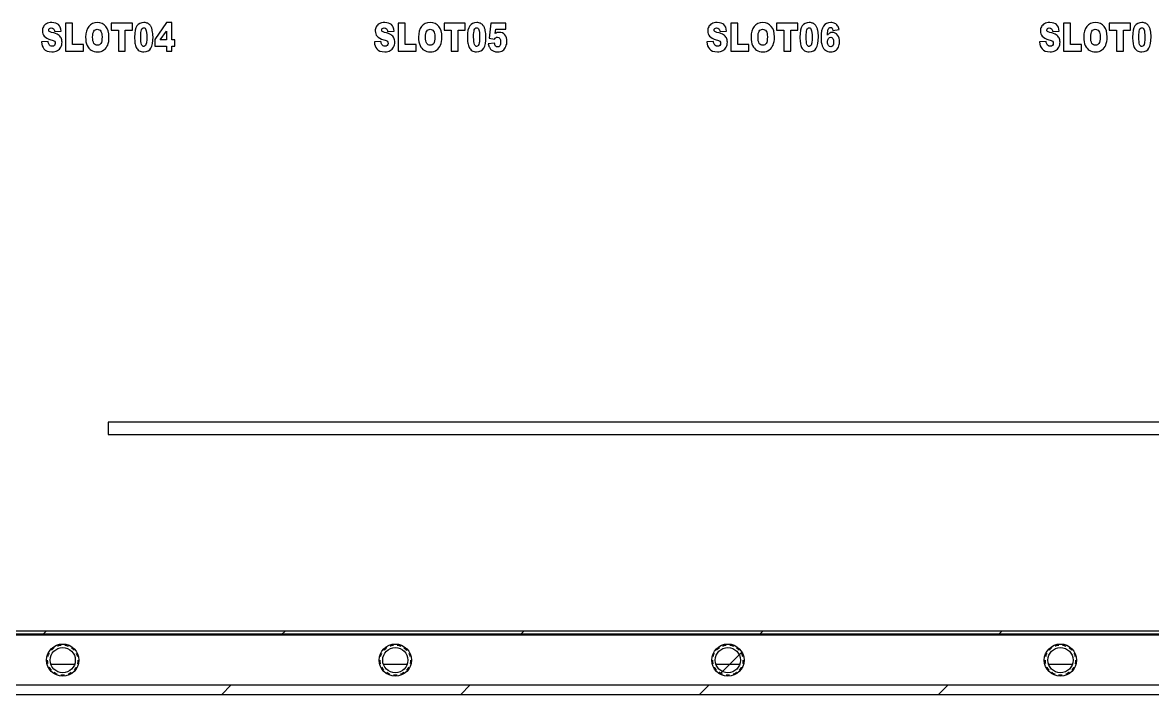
# Model space of a CAD drawing. Header units: inches. Extents: x 0 to 337, y 0 to 130.
# Drawn here: x 113.5 to 225.6, y 0 to 66.6 of the extents above; entities that cross this region are included whole.
import ezdxf

# ---------------------------------------------------------------- set-up
doc = ezdxf.new("R2010")
doc.units = ezdxf.units.IN
doc.header["$LTSCALE"] = 3.63
doc.header["$MEASUREMENT"] = 0
doc.linetypes.add('HIDDEN', pattern=[0.2, 0.1, -0.1])
for name, color, linetype in [('BREJ710_4_001_DXF_HIDDEN_LINE', 7, 'CONTINUOUS'), ('BREJ710_4_00DXF_CONTINUOUS_LINE', 7, 'CONTINUOUS'), ('BREJ710_4_01DXF_CONTINUOUS_LINE', 7, 'CONTINUOUS')]:
    doc.layers.add(name, color=color, linetype=linetype)

msp = doc.modelspace()

# ---------------------------------------------------------------- linework, layer by layer
at = {"layer": 'BREJ710_4_001_DXF_HIDDEN_LINE', "color": 8, "linetype": 'HIDDEN'}
for centre in [(117.5, 3.4), (150.5, 3.4), (183.5, 3.4), (216.5, 3.4)]:
    msp.add_circle(centre, 1.5, dxfattribs=at)
at = {"layer": 'BREJ710_4_00DXF_CONTINUOUS_LINE', "color": 4, "linetype": 'Continuous'}
for p, q in [((117.77, 66.6), (117.77, 63.8)), ((118.47, 66.6), (117.77, 66.6)), ((118.47, 64.49), (118.47, 66.6)), ((122.31, 66.6), (122.31, 65.91)), ((124.41, 66.6), (122.31, 66.6)), ((124.41, 65.91), (124.41, 66.6)), ((127.78, 66.65), (126.65, 64.96)), ((128.33, 66.65), (127.78, 66.65)), ((128.33, 64.93), (128.33, 66.65)), ((150.8, 66.6), (150.8, 63.8)), ((151.49, 66.6), (150.8, 66.6)), ((151.49, 64.49), (151.49, 66.6)), ((155.34, 66.6), (155.34, 65.91)), ((157.44, 66.6), (155.34, 66.6)), ((157.44, 65.91), (157.44, 66.6)), ((159.99, 66.6), (159.8, 65.09)), ((161.47, 66.6), (159.99, 66.6)), ((161.47, 65.98), (161.47, 66.6)), ((184.49, 66.6), (183.8, 66.6)), ((183.8, 66.6), (183.8, 63.8)), ((184.49, 64.49), (184.49, 66.6)), ((190.44, 66.6), (188.33, 66.6)), ((188.33, 66.6), (188.33, 65.91)), ((190.44, 65.91), (190.44, 66.6)), ((217.5, 66.6), (216.81, 66.6)), ((216.81, 66.6), (216.81, 63.8)), ((217.5, 64.49), (217.5, 66.6)), ((223.45, 66.6), (221.34, 66.6)), ((221.34, 66.6), (221.34, 65.91)), ((223.45, 65.91), (223.45, 66.6)), ((116.7, 65.77), (117.35, 65.81)), ((122.31, 65.91), (123.02, 65.91)), ((123.02, 65.91), (123.02, 63.8)), ((123.71, 63.8), (123.71, 65.91)), ((123.71, 65.91), (124.41, 65.91)), ((127.18, 64.93), (127.78, 65.81)), ((127.78, 65.81), (127.78, 64.93)), ((149.73, 65.77), (150.38, 65.81)), ((155.34, 65.91), (156.04, 65.91)), ((156.04, 65.91), (156.04, 63.8)), ((156.74, 63.8), (156.74, 65.91)), ((156.74, 65.91), (157.44, 65.91)), ((159.8, 65.09), (160.33, 65)), ((160.42, 65.56), (160.47, 65.98)), ((160.47, 65.98), (161.47, 65.98)), ((182.72, 65.77), (183.37, 65.81)), ((188.33, 65.91), (189.04, 65.91)), ((189.04, 65.91), (189.04, 63.8)), ((189.73, 65.91), (190.44, 65.91)), ((189.73, 63.8), (189.73, 65.91)), ((193.92, 65.87), (194.54, 65.97)), ((215.73, 65.77), (216.38, 65.81)), ((221.34, 65.91), (222.05, 65.91)), ((222.05, 65.91), (222.05, 63.8)), ((222.74, 65.91), (223.45, 65.91)), ((222.74, 63.8), (222.74, 65.91)), ((116.05, 64.78), (115.39, 64.73)), ((119.55, 64.49), (118.47, 64.49)), ((119.55, 63.8), (119.55, 64.49)), ((126.65, 64.96), (126.65, 64.32)), ((126.65, 64.32), (127.78, 64.32)), ((127.78, 64.93), (127.18, 64.93)), ((127.78, 64.32), (127.78, 63.8)), ((128.61, 64.93), (128.33, 64.93)), ((128.33, 63.8), (128.33, 64.32)), ((128.33, 64.32), (128.61, 64.32)), ((128.61, 64.32), (128.61, 64.93)), ((149.08, 64.78), (148.42, 64.73)), ((152.57, 64.49), (151.49, 64.49)), ((152.57, 63.8), (152.57, 64.49)), ((160.35, 64.61), (159.72, 64.53)), ((182.07, 64.78), (181.42, 64.73)), ((185.57, 64.49), (184.49, 64.49)), ((185.57, 63.8), (185.57, 64.49)), ((215.08, 64.78), (214.43, 64.73)), ((218.58, 64.49), (217.5, 64.49)), ((218.58, 63.8), (218.58, 64.49)), ((117.77, 63.8), (119.55, 63.8)), ((123.02, 63.8), (123.71, 63.8)), ((127.78, 63.8), (128.33, 63.8)), ((150.8, 63.8), (152.57, 63.8)), ((156.04, 63.8), (156.74, 63.8)), ((183.8, 63.8), (185.57, 63.8)), ((189.04, 63.8), (189.73, 63.8)), ((216.81, 63.8), (218.58, 63.8)), ((222.05, 63.8), (222.74, 63.8)), ((122, 27), (122, 25.8)), ((263.7, 27), (122, 27)), ((122, 25.8), (264.2, 25.8))]:
    msp.add_line(p, q, dxfattribs=at)
at = {"layer": 'BREJ710_4_00DXF_CONTINUOUS_LINE', "color": 7, "linetype": 'Continuous'}
for p, q in [((2.5, 6), (331.5, 6)), ((2.8, 6.3), (331.2, 6.3)), ((116.49, 3), (118.51, 3)), ((149.49, 3), (151.51, 3)), ((182.49, 3), (184.51, 3)), ((215.49, 3), (217.51, 3)), ((2.5, 0), (331.5, 0))]:
    msp.add_line(p, q, dxfattribs=at)
at = {"layer": 'BREJ710_4_00DXF_CONTINUOUS_LINE', "color": 2, "linetype": 'Continuous'}
for p, q in [((115.48, 5.9), (115.88, 6.3)), ((139.19, 5.9), (139.59, 6.3)), ((162.89, 5.9), (163.29, 6.3)), ((186.6, 5.9), (187, 6.3)), ((210.31, 5.9), (210.71, 6.3)), ((182.71, 2.01), (184.89, 4.19)), ((133.29, 0), (134.19, 0.9)), ((156.99, 0), (157.89, 0.9)), ((180.7, 0), (181.6, 0.9)), ((204.41, 0), (205.31, 0.9))]:
    msp.add_line(p, q, dxfattribs=at)
at = {"layer": 'BREJ710_4_00DXF_CONTINUOUS_LINE', "color": 7, "linetype": 'Continuous'}
for centre in [(117.5, 3.4), (150.5, 3.4), (183.5, 3.4), (216.5, 3.4)]:
    msp.add_circle(centre, 1.25, dxfattribs=at)
for centre, start, end in [((116.49, 4.62), 263.6022, 269.9946), ((118.51, 4.62), 270.0058, 276.3974), ((149.49, 4.62), 263.6022, 269.9946), ((151.51, 4.62), 270.0058, 276.3974), ((182.49, 4.62), 263.6022, 269.9946), ((184.51, 4.62), 270.0058, 276.3974), ((215.49, 4.62), 263.6022, 269.9946), ((217.51, 4.62), 270.0058, 276.3974)]:
    msp.add_arc(centre, 1.62, start, end, dxfattribs=at)
at = {"layer": 'BREJ710_4_00DXF_CONTINUOUS_LINE', "color": 4, "linetype": 'Continuous'}
for points in [[(115.58, 66.24), (115.51, 66.11), (115.48, 65.97), (115.48, 65.83)], [(115.88, 66.54), (115.74, 66.46), (115.64, 66.36), (115.58, 66.24)], [(116.43, 66.65), (116.2, 66.65), (116.01, 66.61), (115.88, 66.54)], [(117.08, 66.45), (116.93, 66.58), (116.71, 66.65), (116.43, 66.65)], [(117.35, 65.81), (117.32, 66.1), (117.23, 66.31), (117.08, 66.45)], [(120.08, 66.27), (119.87, 66.01), (119.77, 65.65), (119.77, 65.2)], [(120.93, 66.65), (120.57, 66.65), (120.28, 66.52), (120.08, 66.27)], [(121.79, 66.27), (121.59, 66.52), (121.3, 66.65), (120.93, 66.65)], [(122.09, 65.22), (122.09, 65.67), (121.99, 66.02), (121.79, 66.27)], [(124.86, 66.33), (124.7, 66.11), (124.63, 65.74), (124.63, 65.21)], [(125.56, 66.65), (125.24, 66.65), (125.01, 66.54), (124.86, 66.33)], [(125.93, 66.58), (125.83, 66.62), (125.71, 66.65), (125.56, 66.65)], [(126.17, 66.4), (126.1, 66.47), (126.02, 66.53), (125.93, 66.58)], [(126.31, 66.16), (126.27, 66.24), (126.23, 66.32), (126.17, 66.4)], [(126.39, 65.87), (126.37, 65.98), (126.34, 66.08), (126.31, 66.16)], [(148.6, 66.24), (148.54, 66.11), (148.51, 65.97), (148.51, 65.83)], [(148.91, 66.54), (148.77, 66.46), (148.67, 66.36), (148.6, 66.24)], [(149.46, 66.65), (149.22, 66.65), (149.04, 66.61), (148.91, 66.54)], [(150.11, 66.45), (149.96, 66.58), (149.74, 66.65), (149.46, 66.65)], [(150.38, 65.81), (150.35, 66.1), (150.26, 66.31), (150.11, 66.45)], [(153.11, 66.27), (152.9, 66.01), (152.8, 65.65), (152.8, 65.2)], [(153.96, 66.65), (153.6, 66.65), (153.31, 66.52), (153.11, 66.27)], [(154.82, 66.27), (154.62, 66.52), (154.33, 66.65), (153.96, 66.65)], [(155.12, 65.22), (155.12, 65.67), (155.02, 66.02), (154.82, 66.27)], [(157.88, 66.33), (157.73, 66.11), (157.65, 65.74), (157.65, 65.21)], [(158.59, 66.65), (158.27, 66.65), (158.04, 66.54), (157.88, 66.33)], [(158.96, 66.58), (158.86, 66.62), (158.74, 66.65), (158.59, 66.65)], [(159.19, 66.4), (159.13, 66.47), (159.05, 66.53), (158.96, 66.58)], [(159.34, 66.16), (159.3, 66.24), (159.25, 66.32), (159.19, 66.4)], [(159.42, 65.87), (159.4, 65.98), (159.37, 66.08), (159.34, 66.16)], [(181.6, 66.24), (181.53, 66.11), (181.5, 65.97), (181.5, 65.83)], [(181.9, 66.54), (181.77, 66.46), (181.67, 66.36), (181.6, 66.24)], [(182.45, 66.65), (182.22, 66.65), (182.03, 66.61), (181.9, 66.54)], [(183.11, 66.45), (182.96, 66.58), (182.74, 66.65), (182.45, 66.65)], [(183.37, 65.81), (183.35, 66.1), (183.25, 66.31), (183.11, 66.45)], [(186.1, 66.27), (185.9, 66.01), (185.8, 65.65), (185.8, 65.2)], [(186.95, 66.65), (186.59, 66.65), (186.3, 66.52), (186.1, 66.27)], [(187.81, 66.27), (187.61, 66.52), (187.33, 66.65), (186.95, 66.65)], [(188.12, 65.22), (188.12, 65.67), (188.02, 66.02), (187.81, 66.27)], [(190.88, 66.33), (190.73, 66.11), (190.65, 65.74), (190.65, 65.21)], [(191.58, 66.65), (191.26, 66.65), (191.03, 66.54), (190.88, 66.33)], [(191.95, 66.58), (191.85, 66.62), (191.73, 66.65), (191.58, 66.65)], [(192.19, 66.4), (192.13, 66.47), (192.05, 66.53), (191.95, 66.58)], [(192.33, 66.16), (192.3, 66.24), (192.25, 66.32), (192.19, 66.4)], [(192.42, 65.87), (192.4, 65.98), (192.37, 66.08), (192.33, 66.16)], [(192.99, 66.29), (192.82, 66.06), (192.74, 65.69), (192.74, 65.18)], [(193.7, 66.65), (193.4, 66.65), (193.16, 66.53), (192.99, 66.29)], [(193.46, 65.98), (193.52, 66.11), (193.59, 66.17), (193.7, 66.17)], [(194.12, 66.57), (194.02, 66.62), (193.88, 66.65), (193.7, 66.65)], [(193.7, 66.17), (193.75, 66.17), (193.8, 66.15), (193.84, 66.1)], [(194.38, 66.34), (194.31, 66.44), (194.23, 66.52), (194.12, 66.57)], [(194.54, 65.97), (194.5, 66.12), (194.45, 66.24), (194.38, 66.34)], [(214.61, 66.24), (214.54, 66.11), (214.51, 65.97), (214.51, 65.83)], [(214.91, 66.54), (214.78, 66.46), (214.68, 66.36), (214.61, 66.24)], [(215.46, 66.65), (215.23, 66.65), (215.04, 66.61), (214.91, 66.54)], [(216.12, 66.45), (215.97, 66.58), (215.75, 66.65), (215.46, 66.65)], [(216.38, 65.81), (216.36, 66.1), (216.27, 66.31), (216.12, 66.45)], [(219.11, 66.27), (218.91, 66.01), (218.81, 65.65), (218.81, 65.2)], [(219.96, 66.65), (219.6, 66.65), (219.32, 66.52), (219.11, 66.27)], [(220.83, 66.27), (220.62, 66.52), (220.34, 66.65), (219.96, 66.65)], [(221.13, 65.22), (221.13, 65.67), (221.03, 66.02), (220.83, 66.27)], [(223.89, 66.33), (223.74, 66.11), (223.66, 65.74), (223.66, 65.21)], [(224.59, 66.65), (224.28, 66.65), (224.04, 66.54), (223.89, 66.33)], [(224.96, 66.58), (224.86, 66.62), (224.74, 66.65), (224.59, 66.65)], [(225.2, 66.4), (225.14, 66.47), (225.06, 66.53), (224.96, 66.58)], [(225.34, 66.16), (225.31, 66.24), (225.26, 66.32), (225.2, 66.4)], [(225.43, 65.87), (225.41, 65.98), (225.38, 66.08), (225.34, 66.16)], [(115.48, 65.83), (115.48, 65.61), (115.54, 65.43), (115.67, 65.29)], [(115.67, 65.29), (115.8, 65.15), (116.02, 65.03), (116.32, 64.95)], [(116.12, 65.91), (116.12, 65.97), (116.14, 66.02), (116.18, 66.06)], [(116.17, 65.78), (116.13, 65.82), (116.12, 65.86), (116.12, 65.91)], [(116.4, 65.68), (116.28, 65.71), (116.2, 65.75), (116.17, 65.78)], [(116.18, 66.06), (116.22, 66.1), (116.28, 66.13), (116.36, 66.13)], [(116.36, 66.13), (116.46, 66.13), (116.53, 66.1), (116.59, 66.04)], [(117.05, 65.43), (116.92, 65.52), (116.7, 65.6), (116.4, 65.68)], [(116.59, 66.04), (116.64, 65.98), (116.68, 65.89), (116.7, 65.77)], [(117.33, 65.13), (117.28, 65.25), (117.18, 65.35), (117.05, 65.43)], [(117.43, 64.71), (117.43, 64.86), (117.39, 65), (117.33, 65.13)], [(119.77, 65.2), (119.77, 64.87), (119.82, 64.6), (119.93, 64.38)], [(120.47, 65.19), (120.47, 65.48), (120.51, 65.68), (120.59, 65.81)], [(120.59, 64.58), (120.51, 64.71), (120.47, 64.91), (120.47, 65.19)], [(120.59, 65.81), (120.68, 65.93), (120.79, 65.99), (120.93, 65.99)], [(120.93, 65.99), (121.07, 65.99), (121.19, 65.93), (121.27, 65.81)], [(121.27, 65.81), (121.36, 65.69), (121.4, 65.5), (121.4, 65.23)], [(121.4, 65.23), (121.4, 64.92), (121.36, 64.7), (121.28, 64.58)], [(121.96, 64.42), (122.05, 64.63), (122.09, 64.89), (122.09, 65.22)], [(124.63, 65.21), (124.63, 64.99), (124.64, 64.8), (124.67, 64.62)], [(125.24, 65.21), (125.24, 65.56), (125.27, 65.8), (125.31, 65.93)], [(125.32, 64.48), (125.27, 64.61), (125.24, 64.85), (125.24, 65.21)], [(125.31, 65.93), (125.36, 66.06), (125.43, 66.13), (125.54, 66.13)], [(125.54, 66.13), (125.64, 66.13), (125.71, 66.07), (125.76, 65.94)], [(125.76, 65.94), (125.81, 65.81), (125.84, 65.56), (125.84, 65.19)], [(125.84, 65.19), (125.84, 64.93), (125.83, 64.75), (125.8, 64.63)], [(126.25, 64.11), (126.39, 64.34), (126.46, 64.71), (126.46, 65.22)], [(126.46, 65.22), (126.46, 65.45), (126.44, 65.66), (126.39, 65.87)], [(148.51, 65.83), (148.51, 65.61), (148.57, 65.43), (148.7, 65.29)], [(148.7, 65.29), (148.83, 65.15), (149.05, 65.03), (149.35, 64.95)], [(149.15, 65.91), (149.15, 65.97), (149.17, 66.02), (149.21, 66.06)], [(149.19, 65.78), (149.16, 65.82), (149.15, 65.86), (149.15, 65.91)], [(149.43, 65.68), (149.31, 65.71), (149.23, 65.75), (149.19, 65.78)], [(149.21, 66.06), (149.25, 66.1), (149.31, 66.13), (149.39, 66.13)], [(149.39, 66.13), (149.49, 66.13), (149.56, 66.1), (149.62, 66.04)], [(150.08, 65.43), (149.95, 65.52), (149.73, 65.6), (149.43, 65.68)], [(149.62, 66.04), (149.67, 65.98), (149.71, 65.89), (149.73, 65.77)], [(150.36, 65.13), (150.3, 65.25), (150.21, 65.35), (150.08, 65.43)], [(150.45, 64.71), (150.45, 64.86), (150.42, 65), (150.36, 65.13)], [(152.8, 65.2), (152.8, 64.87), (152.85, 64.6), (152.96, 64.38)], [(153.49, 65.19), (153.49, 65.48), (153.54, 65.68), (153.62, 65.81)], [(153.62, 64.58), (153.54, 64.71), (153.49, 64.91), (153.49, 65.19)], [(153.62, 65.81), (153.71, 65.93), (153.82, 65.99), (153.96, 65.99)], [(153.96, 65.99), (154.1, 65.99), (154.22, 65.93), (154.3, 65.81)], [(154.3, 65.81), (154.39, 65.69), (154.43, 65.5), (154.43, 65.23)], [(154.43, 65.23), (154.43, 64.92), (154.39, 64.7), (154.31, 64.58)], [(154.99, 64.42), (155.08, 64.63), (155.12, 64.89), (155.12, 65.22)], [(157.65, 65.21), (157.65, 64.99), (157.67, 64.8), (157.7, 64.62)], [(158.27, 65.21), (158.27, 65.56), (158.3, 65.8), (158.34, 65.93)], [(158.35, 64.48), (158.3, 64.61), (158.27, 64.85), (158.27, 65.21)], [(158.34, 65.93), (158.39, 66.06), (158.46, 66.13), (158.56, 66.13)], [(158.56, 66.13), (158.66, 66.13), (158.74, 66.07), (158.79, 65.94)], [(158.79, 65.94), (158.84, 65.81), (158.87, 65.56), (158.87, 65.19)], [(158.87, 65.19), (158.87, 64.93), (158.85, 64.75), (158.83, 64.63)], [(159.28, 64.11), (159.42, 64.34), (159.49, 64.71), (159.49, 65.22)], [(159.49, 65.22), (159.49, 65.45), (159.46, 65.66), (159.42, 65.87)], [(160.33, 65), (160.38, 65.07), (160.42, 65.12), (160.46, 65.15)], [(160.62, 65.65), (160.55, 65.63), (160.49, 65.6), (160.42, 65.56)], [(160.46, 65.15), (160.52, 65.18), (160.58, 65.2), (160.64, 65.2)], [(160.82, 65.68), (160.76, 65.68), (160.69, 65.67), (160.62, 65.65)], [(160.64, 65.2), (160.73, 65.2), (160.81, 65.16), (160.87, 65.08)], [(161.37, 65.43), (161.23, 65.6), (161.05, 65.68), (160.82, 65.68)], [(160.87, 65.08), (160.92, 65.01), (160.95, 64.88), (160.95, 64.72)], [(161.58, 64.79), (161.58, 65.04), (161.51, 65.26), (161.37, 65.43)], [(181.5, 65.83), (181.5, 65.61), (181.56, 65.43), (181.69, 65.29)], [(181.69, 65.29), (181.82, 65.15), (182.04, 65.03), (182.34, 64.95)], [(182.14, 65.91), (182.14, 65.97), (182.16, 66.02), (182.2, 66.06)], [(182.19, 65.78), (182.16, 65.82), (182.14, 65.86), (182.14, 65.91)], [(182.42, 65.68), (182.3, 65.71), (182.22, 65.75), (182.19, 65.78)], [(182.2, 66.06), (182.24, 66.1), (182.3, 66.13), (182.38, 66.13)], [(182.38, 66.13), (182.48, 66.13), (182.56, 66.1), (182.61, 66.04)], [(183.07, 65.43), (182.94, 65.52), (182.72, 65.6), (182.42, 65.68)], [(182.61, 66.04), (182.67, 65.98), (182.7, 65.89), (182.72, 65.77)], [(183.36, 65.13), (183.3, 65.25), (183.2, 65.35), (183.07, 65.43)], [(183.45, 64.71), (183.45, 64.86), (183.42, 65), (183.36, 65.13)], [(185.8, 65.2), (185.8, 64.87), (185.85, 64.6), (185.95, 64.38)], [(186.49, 65.19), (186.49, 65.48), (186.53, 65.68), (186.61, 65.81)], [(186.61, 64.58), (186.53, 64.71), (186.49, 64.91), (186.49, 65.19)], [(186.61, 65.81), (186.7, 65.93), (186.81, 65.99), (186.95, 65.99)], [(186.95, 65.99), (187.1, 65.99), (187.21, 65.93), (187.3, 65.81)], [(187.3, 65.81), (187.38, 65.69), (187.42, 65.5), (187.42, 65.23)], [(187.42, 65.23), (187.42, 64.92), (187.38, 64.7), (187.3, 64.58)], [(187.98, 64.42), (188.07, 64.63), (188.12, 64.89), (188.12, 65.22)], [(190.65, 65.21), (190.65, 64.99), (190.66, 64.8), (190.69, 64.62)], [(191.27, 65.21), (191.27, 65.56), (191.29, 65.8), (191.33, 65.93)], [(191.34, 64.48), (191.29, 64.61), (191.27, 64.85), (191.27, 65.21)], [(191.33, 65.93), (191.38, 66.06), (191.45, 66.13), (191.56, 66.13)], [(191.56, 66.13), (191.66, 66.13), (191.73, 66.07), (191.78, 65.94)], [(191.78, 65.94), (191.83, 65.81), (191.86, 65.56), (191.86, 65.19)], [(191.86, 65.19), (191.86, 64.93), (191.85, 64.75), (191.83, 64.63)], [(192.27, 64.11), (192.41, 64.34), (192.48, 64.71), (192.48, 65.22)], [(192.48, 65.22), (192.48, 65.45), (192.46, 65.66), (192.42, 65.87)], [(192.74, 65.18), (192.74, 64.84), (192.78, 64.56), (192.86, 64.35)], [(193.37, 65.39), (193.39, 65.69), (193.42, 65.89), (193.46, 65.98)], [(193.6, 65.6), (193.52, 65.55), (193.44, 65.48), (193.37, 65.39)], [(193.39, 64.72), (193.39, 64.87), (193.42, 64.99), (193.48, 65.07)], [(193.48, 65.07), (193.54, 65.15), (193.61, 65.19), (193.7, 65.19)], [(193.87, 65.67), (193.77, 65.67), (193.68, 65.65), (193.6, 65.6)], [(193.7, 65.19), (193.78, 65.19), (193.85, 65.14), (193.91, 65.06)], [(193.84, 66.1), (193.87, 66.06), (193.9, 65.98), (193.92, 65.87)], [(194.38, 65.4), (194.24, 65.58), (194.07, 65.67), (193.87, 65.67)], [(193.91, 65.06), (193.97, 64.98), (193.99, 64.86), (193.99, 64.7)], [(194.58, 64.72), (194.58, 65), (194.51, 65.22), (194.38, 65.4)], [(214.51, 65.83), (214.51, 65.61), (214.57, 65.43), (214.7, 65.29)], [(214.7, 65.29), (214.83, 65.15), (215.05, 65.03), (215.35, 64.95)], [(215.15, 65.91), (215.15, 65.97), (215.17, 66.02), (215.21, 66.06)], [(215.2, 65.78), (215.17, 65.82), (215.15, 65.86), (215.15, 65.91)], [(215.43, 65.68), (215.31, 65.71), (215.23, 65.75), (215.2, 65.78)], [(215.21, 66.06), (215.25, 66.1), (215.31, 66.13), (215.39, 66.13)], [(215.39, 66.13), (215.49, 66.13), (215.57, 66.1), (215.62, 66.04)], [(216.08, 65.43), (215.95, 65.52), (215.74, 65.6), (215.43, 65.68)], [(215.62, 66.04), (215.68, 65.98), (215.71, 65.89), (215.73, 65.77)], [(216.37, 65.13), (216.31, 65.25), (216.21, 65.35), (216.08, 65.43)], [(216.46, 64.71), (216.46, 64.86), (216.43, 65), (216.37, 65.13)], [(218.81, 65.2), (218.81, 64.87), (218.86, 64.6), (218.96, 64.38)], [(219.5, 65.19), (219.5, 65.48), (219.54, 65.68), (219.63, 65.81)], [(219.62, 64.58), (219.54, 64.71), (219.5, 64.91), (219.5, 65.19)], [(219.63, 65.81), (219.71, 65.93), (219.82, 65.99), (219.96, 65.99)], [(219.96, 65.99), (220.11, 65.99), (220.22, 65.93), (220.31, 65.81)], [(220.31, 65.81), (220.39, 65.69), (220.44, 65.5), (220.44, 65.23)], [(220.44, 65.23), (220.44, 64.92), (220.39, 64.7), (220.31, 64.58)], [(220.99, 64.42), (221.08, 64.63), (221.13, 64.89), (221.13, 65.22)], [(223.66, 65.21), (223.66, 64.99), (223.67, 64.8), (223.7, 64.62)], [(224.28, 65.21), (224.28, 65.56), (224.3, 65.8), (224.35, 65.93)], [(224.35, 64.48), (224.3, 64.61), (224.28, 64.85), (224.28, 65.21)], [(224.35, 65.93), (224.39, 66.06), (224.46, 66.13), (224.57, 66.13)], [(224.57, 66.13), (224.67, 66.13), (224.74, 66.07), (224.79, 65.94)], [(224.79, 65.94), (224.85, 65.81), (224.87, 65.56), (224.87, 65.19)], [(224.87, 65.19), (224.87, 64.93), (224.86, 64.75), (224.84, 64.63)], [(225.28, 64.11), (225.42, 64.34), (225.49, 64.71), (225.49, 65.22)], [(225.49, 65.22), (225.49, 65.45), (225.47, 65.66), (225.43, 65.87)], [(115.39, 64.73), (115.41, 64.44), (115.5, 64.21), (115.64, 64.03)], [(115.64, 64.03), (115.79, 63.84), (116.05, 63.75), (116.43, 63.75)], [(116.14, 64.47), (116.09, 64.54), (116.07, 64.64), (116.05, 64.78)], [(116.44, 64.3), (116.31, 64.3), (116.21, 64.36), (116.14, 64.47)], [(116.32, 64.95), (116.51, 64.9), (116.62, 64.84), (116.68, 64.79)], [(116.67, 64.39), (116.62, 64.33), (116.54, 64.3), (116.44, 64.3)], [(116.75, 64.59), (116.75, 64.51), (116.73, 64.45), (116.67, 64.39)], [(116.68, 64.79), (116.73, 64.73), (116.75, 64.66), (116.75, 64.59)], [(116.97, 63.87), (117.12, 63.95), (117.23, 64.06), (117.31, 64.21)], [(117.31, 64.21), (117.39, 64.37), (117.43, 64.53), (117.43, 64.71)], [(119.93, 64.38), (120.03, 64.16), (120.16, 64), (120.33, 63.9)], [(120.33, 63.9), (120.49, 63.8), (120.7, 63.75), (120.96, 63.75)], [(120.94, 64.4), (120.79, 64.4), (120.68, 64.46), (120.59, 64.58)], [(121.28, 64.58), (121.2, 64.46), (121.08, 64.4), (120.94, 64.4)], [(120.96, 63.75), (121.21, 63.75), (121.41, 63.81), (121.58, 63.93)], [(121.58, 63.93), (121.75, 64.04), (121.87, 64.2), (121.96, 64.42)], [(124.67, 64.62), (124.7, 64.44), (124.74, 64.3), (124.8, 64.19)], [(124.8, 64.19), (124.87, 64.05), (124.97, 63.94), (125.08, 63.86)], [(125.54, 64.28), (125.44, 64.28), (125.37, 64.35), (125.32, 64.48)], [(125.7, 64.37), (125.66, 64.31), (125.6, 64.28), (125.54, 64.28)], [(125.54, 63.75), (125.88, 63.75), (126.11, 63.87), (126.25, 64.11)], [(125.8, 64.63), (125.78, 64.51), (125.75, 64.42), (125.7, 64.37)], [(148.42, 64.73), (148.44, 64.44), (148.52, 64.21), (148.67, 64.03)], [(148.67, 64.03), (148.82, 63.84), (149.08, 63.75), (149.46, 63.75)], [(149.17, 64.47), (149.12, 64.54), (149.09, 64.64), (149.08, 64.78)], [(149.47, 64.3), (149.34, 64.3), (149.24, 64.36), (149.17, 64.47)], [(149.35, 64.95), (149.54, 64.9), (149.65, 64.84), (149.7, 64.79)], [(149.7, 64.39), (149.65, 64.33), (149.57, 64.3), (149.47, 64.3)], [(149.7, 64.79), (149.76, 64.73), (149.78, 64.66), (149.78, 64.59)], [(149.78, 64.59), (149.78, 64.51), (149.75, 64.45), (149.7, 64.39)], [(150, 63.87), (150.14, 63.95), (150.25, 64.06), (150.33, 64.21)], [(150.33, 64.21), (150.41, 64.37), (150.45, 64.53), (150.45, 64.71)], [(152.96, 64.38), (153.06, 64.16), (153.19, 64), (153.36, 63.9)], [(153.36, 63.9), (153.52, 63.8), (153.73, 63.75), (153.99, 63.75)], [(153.96, 64.4), (153.82, 64.4), (153.7, 64.46), (153.62, 64.58)], [(154.31, 64.58), (154.23, 64.46), (154.11, 64.4), (153.96, 64.4)], [(153.99, 63.75), (154.23, 63.75), (154.44, 63.81), (154.61, 63.93)], [(154.61, 63.93), (154.77, 64.04), (154.9, 64.2), (154.99, 64.42)], [(157.7, 64.62), (157.73, 64.44), (157.77, 64.3), (157.82, 64.19)], [(157.82, 64.19), (157.9, 64.05), (158, 63.94), (158.11, 63.86)], [(158.57, 64.28), (158.47, 64.28), (158.4, 64.35), (158.35, 64.48)], [(158.73, 64.37), (158.68, 64.31), (158.63, 64.28), (158.57, 64.28)], [(158.57, 63.75), (158.9, 63.75), (159.14, 63.87), (159.28, 64.11)], [(158.83, 64.63), (158.81, 64.51), (158.78, 64.42), (158.73, 64.37)], [(159.72, 64.53), (159.75, 64.39), (159.78, 64.29), (159.83, 64.2)], [(159.83, 64.2), (159.88, 64.11), (159.94, 64.03), (160.01, 63.96)], [(160.01, 63.96), (160.08, 63.89), (160.17, 63.84), (160.28, 63.8)], [(160.45, 64.32), (160.4, 64.39), (160.36, 64.49), (160.35, 64.61)], [(160.65, 64.23), (160.57, 64.23), (160.51, 64.26), (160.45, 64.32)], [(160.87, 64.35), (160.81, 64.27), (160.74, 64.23), (160.65, 64.23)], [(160.95, 64.72), (160.95, 64.55), (160.92, 64.43), (160.87, 64.35)], [(161.16, 63.88), (161.3, 63.97), (161.4, 64.1), (161.47, 64.27)], [(161.47, 64.27), (161.54, 64.43), (161.58, 64.61), (161.58, 64.79)], [(181.42, 64.73), (181.43, 64.44), (181.52, 64.21), (181.66, 64.03)], [(181.66, 64.03), (181.81, 63.84), (182.07, 63.75), (182.46, 63.75)], [(182.16, 64.47), (182.12, 64.54), (182.09, 64.64), (182.07, 64.78)], [(182.47, 64.3), (182.33, 64.3), (182.23, 64.36), (182.16, 64.47)], [(182.34, 64.95), (182.53, 64.9), (182.65, 64.84), (182.7, 64.79)], [(182.69, 64.39), (182.64, 64.33), (182.56, 64.3), (182.47, 64.3)], [(182.78, 64.59), (182.78, 64.51), (182.75, 64.45), (182.69, 64.39)], [(182.7, 64.79), (182.75, 64.73), (182.78, 64.66), (182.78, 64.59)], [(182.99, 63.87), (183.14, 63.95), (183.25, 64.06), (183.33, 64.21)], [(183.33, 64.21), (183.41, 64.37), (183.45, 64.53), (183.45, 64.71)], [(185.95, 64.38), (186.05, 64.16), (186.19, 64), (186.35, 63.9)], [(186.35, 63.9), (186.52, 63.8), (186.73, 63.75), (186.98, 63.75)], [(186.96, 64.4), (186.81, 64.4), (186.7, 64.46), (186.61, 64.58)], [(187.3, 64.58), (187.22, 64.46), (187.11, 64.4), (186.96, 64.4)], [(186.98, 63.75), (187.23, 63.75), (187.44, 63.81), (187.6, 63.93)], [(187.6, 63.93), (187.77, 64.04), (187.9, 64.2), (187.98, 64.42)], [(190.69, 64.62), (190.72, 64.44), (190.76, 64.3), (190.82, 64.19)], [(190.82, 64.19), (190.89, 64.05), (190.99, 63.94), (191.11, 63.86)], [(191.56, 64.28), (191.46, 64.28), (191.39, 64.35), (191.34, 64.48)], [(191.72, 64.37), (191.68, 64.31), (191.62, 64.28), (191.56, 64.28)], [(191.56, 63.75), (191.9, 63.75), (192.14, 63.87), (192.27, 64.11)], [(191.83, 64.63), (191.81, 64.51), (191.77, 64.42), (191.72, 64.37)], [(192.86, 64.35), (192.94, 64.14), (193.05, 63.99), (193.18, 63.9)], [(193.48, 64.37), (193.42, 64.45), (193.39, 64.57), (193.39, 64.72)], [(193.71, 64.24), (193.62, 64.24), (193.54, 64.28), (193.48, 64.37)], [(193.91, 64.35), (193.86, 64.28), (193.79, 64.24), (193.71, 64.24)], [(193.99, 64.7), (193.99, 64.55), (193.97, 64.43), (193.91, 64.35)], [(194.19, 63.87), (194.31, 63.95), (194.41, 64.06), (194.48, 64.22)], [(194.48, 64.22), (194.55, 64.37), (194.58, 64.54), (194.58, 64.72)], [(214.43, 64.73), (214.44, 64.44), (214.53, 64.21), (214.67, 64.03)], [(214.67, 64.03), (214.82, 63.84), (215.08, 63.75), (215.47, 63.75)], [(215.17, 64.47), (215.13, 64.54), (215.1, 64.64), (215.08, 64.78)], [(215.48, 64.3), (215.34, 64.3), (215.24, 64.36), (215.17, 64.47)], [(215.35, 64.95), (215.54, 64.9), (215.66, 64.84), (215.71, 64.79)], [(215.7, 64.39), (215.65, 64.33), (215.57, 64.3), (215.48, 64.3)], [(215.79, 64.59), (215.79, 64.51), (215.76, 64.45), (215.7, 64.39)], [(215.71, 64.79), (215.76, 64.73), (215.79, 64.66), (215.79, 64.59)], [(216.01, 63.87), (216.15, 63.95), (216.26, 64.06), (216.34, 64.21)], [(216.34, 64.21), (216.42, 64.37), (216.46, 64.53), (216.46, 64.71)], [(218.96, 64.38), (219.06, 64.16), (219.2, 64), (219.36, 63.9)], [(219.36, 63.9), (219.53, 63.8), (219.74, 63.75), (219.99, 63.75)], [(219.97, 64.4), (219.82, 64.4), (219.71, 64.46), (219.62, 64.58)], [(220.31, 64.58), (220.23, 64.46), (220.12, 64.4), (219.97, 64.4)], [(219.99, 63.75), (220.24, 63.75), (220.45, 63.81), (220.61, 63.93)], [(220.61, 63.93), (220.78, 64.04), (220.91, 64.2), (220.99, 64.42)], [(223.7, 64.62), (223.73, 64.44), (223.78, 64.3), (223.83, 64.19)], [(223.83, 64.19), (223.9, 64.05), (224, 63.94), (224.12, 63.86)], [(224.57, 64.28), (224.48, 64.28), (224.4, 64.35), (224.35, 64.48)], [(224.74, 64.37), (224.69, 64.31), (224.63, 64.28), (224.57, 64.28)], [(224.57, 63.75), (224.91, 63.75), (225.15, 63.87), (225.28, 64.11)], [(224.84, 64.63), (224.82, 64.51), (224.78, 64.42), (224.74, 64.37)], [(116.43, 63.75), (116.65, 63.75), (116.83, 63.79), (116.97, 63.87)], [(125.08, 63.86), (125.2, 63.79), (125.35, 63.75), (125.54, 63.75)], [(149.46, 63.75), (149.68, 63.75), (149.86, 63.79), (150, 63.87)], [(158.11, 63.86), (158.23, 63.79), (158.38, 63.75), (158.57, 63.75)], [(160.28, 63.8), (160.38, 63.77), (160.51, 63.75), (160.66, 63.75)], [(160.66, 63.75), (160.86, 63.75), (161.03, 63.8), (161.16, 63.88)], [(182.46, 63.75), (182.67, 63.75), (182.85, 63.79), (182.99, 63.87)], [(191.11, 63.86), (191.22, 63.79), (191.37, 63.75), (191.56, 63.75)], [(193.18, 63.9), (193.32, 63.8), (193.5, 63.75), (193.72, 63.75)], [(193.72, 63.75), (193.91, 63.75), (194.07, 63.79), (194.19, 63.87)], [(215.47, 63.75), (215.68, 63.75), (215.86, 63.79), (216.01, 63.87)], [(224.12, 63.86), (224.23, 63.79), (224.38, 63.75), (224.57, 63.75)]]:
    msp.add_open_spline(points, degree=3, dxfattribs=at)
at = {"layer": 'BREJ710_4_01DXF_CONTINUOUS_LINE', "color": 7, "linetype": 'Continuous'}
for p, q in [((2.7, 5.9), (331.3, 5.9)), ((331.3, 0.9), (2.7, 0.9))]:
    msp.add_line(p, q, dxfattribs=at)
for centre in [(117.5, 3.4), (150.5, 3.4), (183.5, 3.4), (216.5, 3.4)]:
    msp.add_circle(centre, 1.6, dxfattribs=at)

doc.saveas('drawing.dxf')
